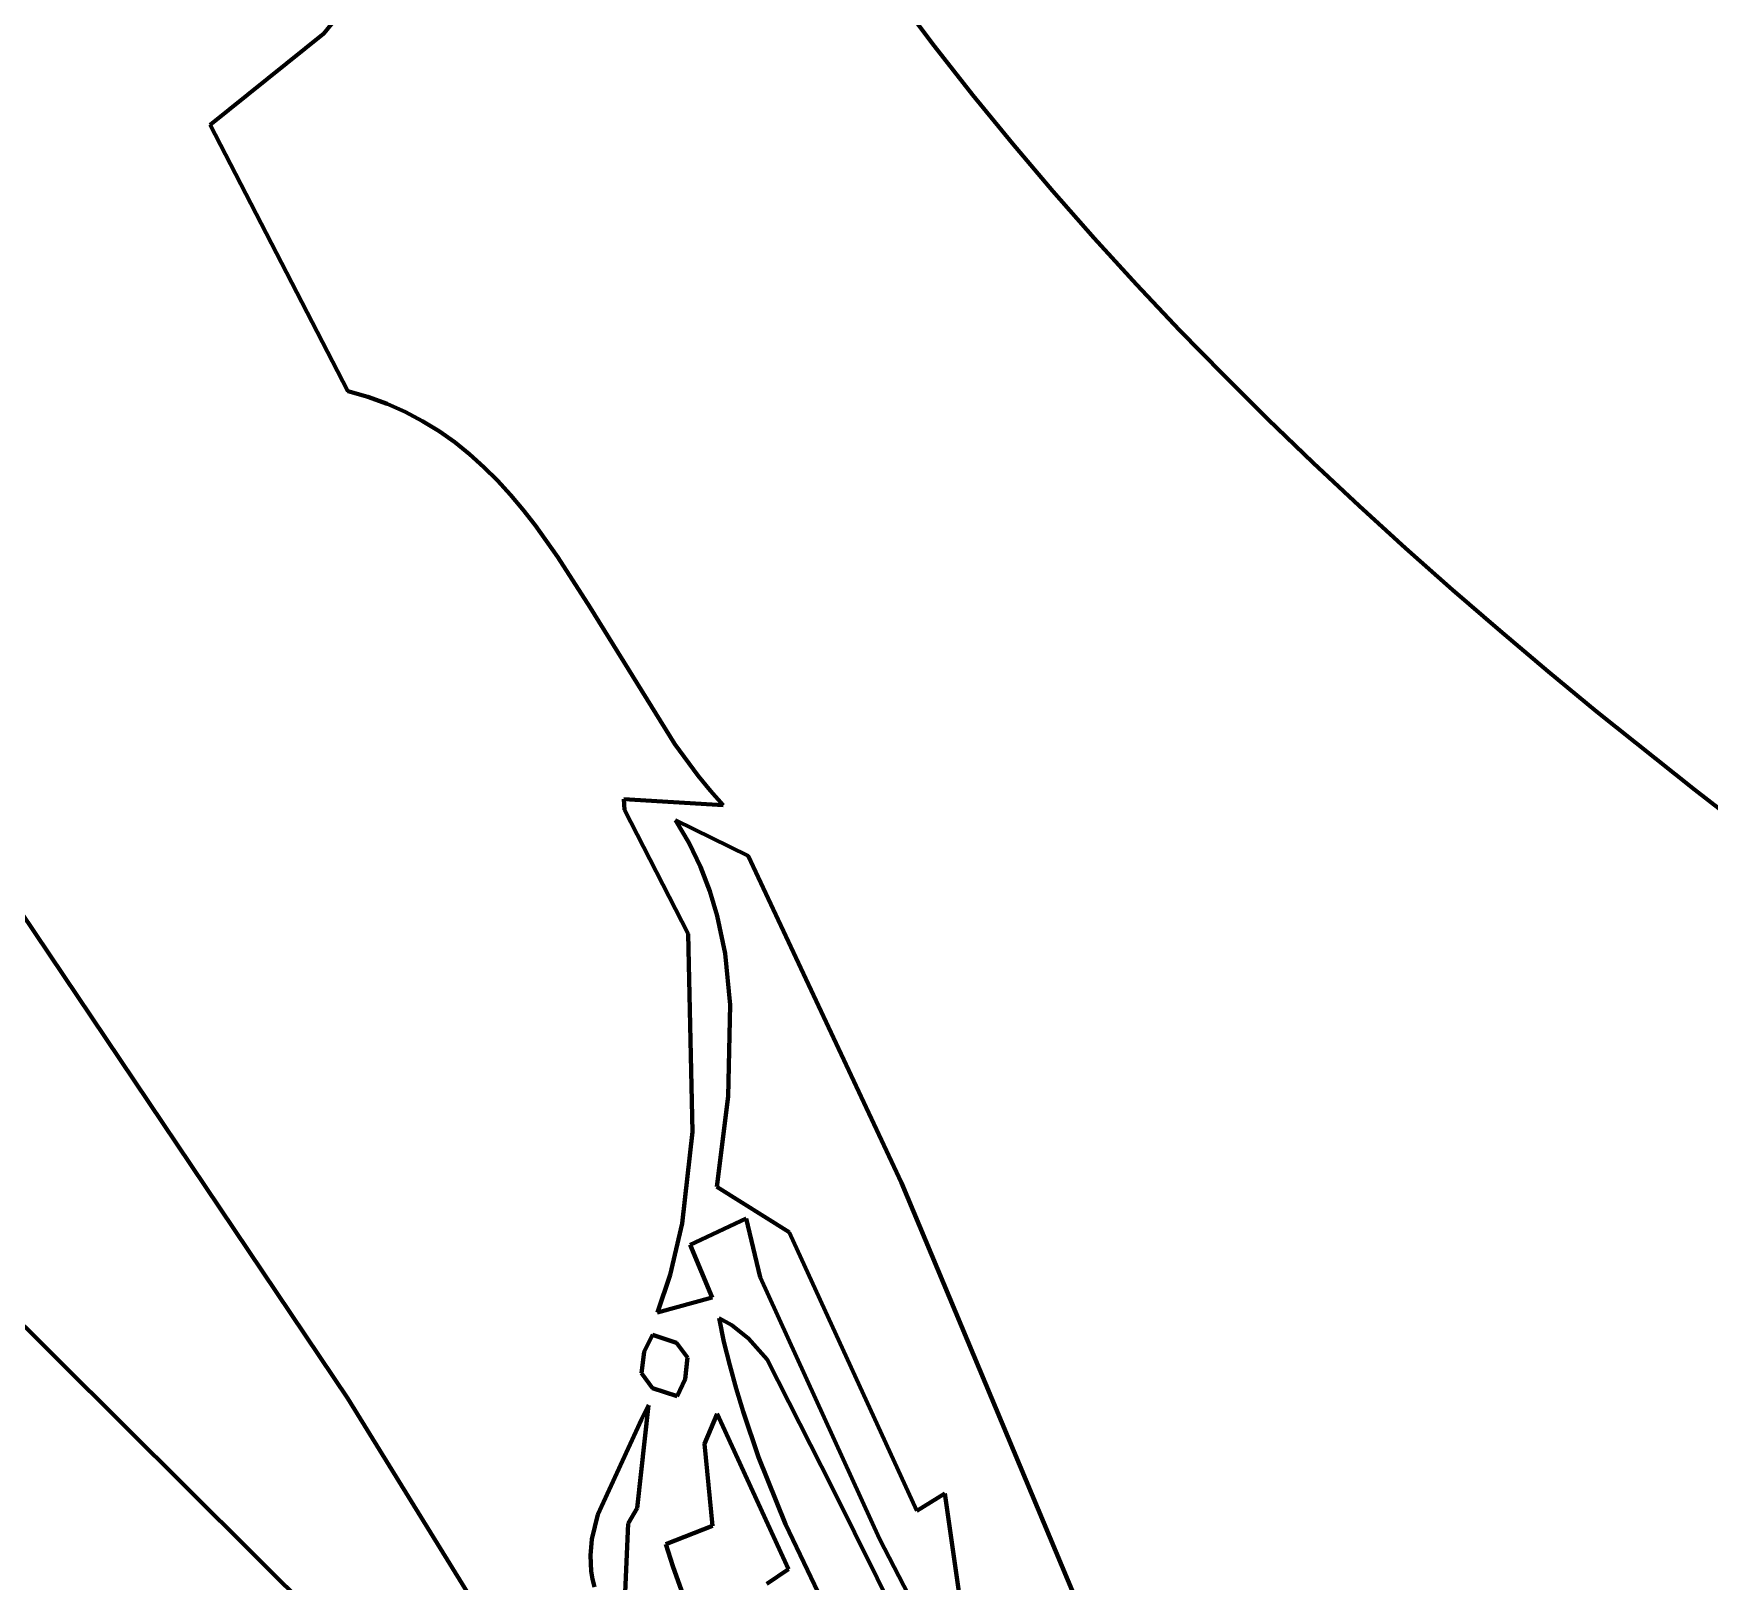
# Model space of a CAD drawing. Header units: millimetres. Extents: x 0 to 11.1, y 0 to 17.3.
# Drawn here: x 6.68 to 7.513, y 5.802 to 6.572 of the extents above; entities that cross this region are included whole.
import ezdxf

# ---------------------------------------------------------------- set-up
doc = ezdxf.new("R2010")
doc.units = ezdxf.units.MM
doc.layers.add('color#010101ff', color=7, linetype='CONTINUOUS', lineweight=100)
doc.layers.add('color#ffffffff', color=7, linetype='CONTINUOUS', lineweight=100)

msp = doc.modelspace()

# ---------------------------------------------------------------- linework, layer by layer
at = {"layer": 'color#010101ff'}
for p, q in [((6.85668, 6.61169), (6.82444, 6.57181)), ((7.12797, 6.56568), (7.10932, 6.59056)), ((6.82444, 6.57181), (6.76802, 6.52645)), ((7.14714, 6.5412), (7.12797, 6.56568)), ((7.1668, 6.5171), (7.14714, 6.5412)), ((6.76802, 6.52645), (6.83634, 6.39404)), ((7.18693, 6.49337), (7.1668, 6.5171)), ((7.20751, 6.47001), (7.18693, 6.49337)), ((7.22852, 6.447), (7.20751, 6.47001)), ((7.24992, 6.42434), (7.22852, 6.447)), ((7.27172, 6.40202), (7.24992, 6.42434)), ((7.29387, 6.38003), (7.27172, 6.40202)), ((6.83634, 6.39404), (6.84639, 6.39118)), ((6.84639, 6.39118), (6.85593, 6.38771)), ((6.85593, 6.38771), (6.86498, 6.38368)), ((6.86498, 6.38368), (6.87359, 6.37912)), ((6.87359, 6.37912), (6.88177, 6.37406)), ((7.31637, 6.35837), (7.29387, 6.38003)), ((6.88177, 6.37406), (6.88956, 6.36853)), ((6.88956, 6.36853), (6.89697, 6.36257)), ((6.89697, 6.36257), (6.90405, 6.35621)), ((7.33918, 6.33702), (7.31637, 6.35837)), ((6.90405, 6.35621), (6.91081, 6.34948)), ((6.91081, 6.34948), (6.91728, 6.34241)), ((6.91728, 6.34241), (6.9235, 6.33504)), ((6.9235, 6.33504), (6.92949, 6.3274)), ((7.3623, 6.31597), (7.33918, 6.33702)), ((6.92949, 6.3274), (6.94088, 6.31145)), ((6.94088, 6.31145), (6.95694, 6.2863)), ((7.38569, 6.29522), (7.3623, 6.31597)), ((7.40934, 6.27476), (7.38569, 6.29522)), ((6.95694, 6.2863), (6.99903, 6.21843)), ((7.43322, 6.25458), (7.40934, 6.27476)), ((7.45731, 6.23468), (7.43322, 6.25458)), ((7.50605, 6.19564), (7.45731, 6.23468)), ((6.99903, 6.21843), (7.01058, 6.2027)), ((6.8365, 5.89293), (6.61939, 6.21591)), ((7.01058, 6.2027), (7.01667, 6.1952)), ((7.023, 6.18799), (6.9736, 6.19109)), ((6.9736, 6.19109), (6.97403, 6.18574)), ((7.01667, 6.1952), (7.023, 6.18799)), ((7.55539, 6.15759), (7.50605, 6.19564)), ((6.97403, 6.18574), (7.0056, 6.12402)), ((7.00612, 6.16915), (6.99938, 6.18059)), ((6.99938, 6.18059), (7.0354, 6.16292)), ((7.01178, 6.15739), (7.00612, 6.16915)), ((7.0354, 6.16292), (7.11174, 6.00016)), ((7.0164, 6.14536), (7.01178, 6.15739)), ((7.02008, 6.13308), (7.0164, 6.14536)), ((7.02399, 6.11428), (7.02008, 6.13308)), ((7.0056, 6.12402), (7.00782, 6.02557)), ((7.02655, 6.08868), (7.02399, 6.11428)), ((7.02545, 6.04325), (7.02655, 6.08868)), ((7.01993, 5.99829), (7.02545, 6.04325)), ((7.00782, 6.02557), (7.00269, 5.98008)), ((7.11174, 6.00016), (7.26613, 5.631)), ((7.05588, 5.97568), (7.01993, 5.99829)), ((6.62268, 5.98145), (6.82185, 5.78345)), ((7.00269, 5.98008), (6.99666, 5.95455)), ((7.00665, 5.96944), (7.03446, 5.98243)), ((7.03446, 5.98243), (7.04139, 5.95336)), ((7.11929, 5.83702), (7.05588, 5.97568)), ((7.01752, 5.94323), (7.00665, 5.96944)), ((6.99666, 5.95455), (6.99032, 5.93571)), ((7.04139, 5.95336), (7.10078, 5.82325)), ((6.99032, 5.93571), (7.01752, 5.94323)), ((7.02096, 5.93296), (7.02344, 5.92117)), ((7.02735, 5.92936), (7.02096, 5.93296)), ((6.98788, 5.92465), (6.98371, 5.91624)), ((6.99987, 5.92072), (6.98788, 5.92465)), ((7.03568, 5.92284), (7.02735, 5.92936)), ((6.98371, 5.91624), (6.98248, 5.90551)), ((7.0053, 5.91336), (6.99987, 5.92072)), ((7.02344, 5.92117), (7.02628, 5.9095)), ((7.04483, 5.91239), (7.03568, 5.92284)), ((7.00416, 5.90257), (7.0053, 5.91336)), ((7.02628, 5.9095), (7.02944, 5.89794)), ((7.07715, 5.84864), (7.04483, 5.91239)), ((6.98248, 5.90551), (6.98795, 5.89812)), ((7.00011, 5.89409), (7.00416, 5.90257)), ((6.8981, 5.79297), (6.8365, 5.89293)), ((6.98795, 5.89812), (7.00011, 5.89409)), ((7.02944, 5.89794), (7.03291, 5.88648)), ((6.98031, 5.83836), (6.98594, 5.88966)), ((6.98594, 5.88966), (6.98238, 5.88253)), ((7.02012, 5.88536), (7.01379, 5.8705)), ((7.05555, 5.80801), (7.02012, 5.88536)), ((7.03291, 5.88648), (7.04067, 5.86385)), ((6.98238, 5.88253), (6.96065, 5.83521)), ((7.01379, 5.8705), (7.01774, 5.82961)), ((7.04067, 5.86385), (7.05401, 5.83047)), ((7.14871, 5.70526), (7.07715, 5.84864)), ((7.13316, 5.84579), (7.11929, 5.83702)), ((7.14055, 5.79463), (7.13316, 5.84579)), ((6.96065, 5.83521), (6.95777, 5.82299)), ((6.97579, 5.83074), (6.98031, 5.83836)), ((6.9734, 5.77771), (6.97579, 5.83074)), ((7.01774, 5.82961), (6.99457, 5.82046)), ((7.05401, 5.83047), (7.11111, 5.71085)), ((6.95777, 5.82299), (6.95701, 5.81493)), ((6.99457, 5.82046), (6.99795, 5.80958)), ((7.10078, 5.82325), (7.16307, 5.70261)), ((6.95701, 5.81493), (6.95737, 5.80701)), ((6.99795, 5.80958), (7.02116, 5.74521)), ((7.04482, 5.80079), (7.05555, 5.80801)), ((6.95737, 5.80701), (6.95803, 5.80312)), ((6.95803, 5.80312), (6.95902, 5.79928))]:
    msp.add_line(p, q, dxfattribs=at)
at = {"layer": 'color#ffffffff'}
for p, q in [((6.82444, 6.57181), (6.85668, 6.61169)), ((7.10932, 6.59056), (7.12797, 6.56568)), ((6.76802, 6.52645), (6.82444, 6.57181)), ((7.12797, 6.56568), (7.14714, 6.5412)), ((7.14714, 6.5412), (7.1668, 6.5171)), ((6.83634, 6.39404), (6.76802, 6.52645)), ((7.1668, 6.5171), (7.18693, 6.49337)), ((7.18693, 6.49337), (7.20751, 6.47001)), ((7.20751, 6.47001), (7.22852, 6.447)), ((7.22852, 6.447), (7.24992, 6.42434)), ((7.24992, 6.42434), (7.27172, 6.40202)), ((7.27172, 6.40202), (7.29387, 6.38003)), ((6.84639, 6.39118), (6.83634, 6.39404)), ((6.85593, 6.38771), (6.84639, 6.39118)), ((6.86498, 6.38368), (6.85593, 6.38771)), ((6.87359, 6.37912), (6.86498, 6.38368)), ((6.88177, 6.37406), (6.87359, 6.37912)), ((7.29387, 6.38003), (7.31637, 6.35837)), ((6.88956, 6.36853), (6.88177, 6.37406)), ((6.89697, 6.36257), (6.88956, 6.36853)), ((6.90405, 6.35621), (6.89697, 6.36257)), ((7.31637, 6.35837), (7.33918, 6.33702)), ((6.91081, 6.34948), (6.90405, 6.35621)), ((6.91728, 6.34241), (6.91081, 6.34948)), ((6.9235, 6.33504), (6.91728, 6.34241)), ((6.92949, 6.3274), (6.9235, 6.33504)), ((7.33918, 6.33702), (7.3623, 6.31597)), ((6.94088, 6.31145), (6.92949, 6.3274)), ((6.95694, 6.2863), (6.94088, 6.31145)), ((7.3623, 6.31597), (7.38569, 6.29522)), ((7.38569, 6.29522), (7.40934, 6.27476)), ((6.99903, 6.21843), (6.95694, 6.2863)), ((7.40934, 6.27476), (7.43322, 6.25458)), ((7.43322, 6.25458), (7.45731, 6.23468)), ((7.45731, 6.23468), (7.50605, 6.19564)), ((7.01058, 6.2027), (6.99903, 6.21843)), ((6.61939, 6.21591), (6.8365, 5.89293)), ((7.01667, 6.1952), (7.01058, 6.2027)), ((6.97403, 6.18574), (6.9736, 6.19109)), ((6.9736, 6.19109), (7.023, 6.18799)), ((7.023, 6.18799), (7.01667, 6.1952)), ((7.50605, 6.19564), (7.55539, 6.15759)), ((7.0056, 6.12402), (6.97403, 6.18574)), ((7.0354, 6.16292), (6.99938, 6.18059)), ((6.99938, 6.18059), (7.00612, 6.16915)), ((7.00612, 6.16915), (7.01178, 6.15739)), ((7.11174, 6.00016), (7.0354, 6.16292)), ((7.01178, 6.15739), (7.0164, 6.14536)), ((7.0164, 6.14536), (7.02008, 6.13308)), ((7.02008, 6.13308), (7.02399, 6.11428)), ((7.00782, 6.02557), (7.0056, 6.12402)), ((7.02399, 6.11428), (7.02655, 6.08868)), ((7.02655, 6.08868), (7.02545, 6.04325)), ((7.02545, 6.04325), (7.01993, 5.99829)), ((7.00269, 5.98008), (7.00782, 6.02557)), ((7.26613, 5.631), (7.11174, 6.00016)), ((7.01993, 5.99829), (7.05588, 5.97568)), ((6.82185, 5.78345), (6.62268, 5.98145)), ((6.99666, 5.95455), (7.00269, 5.98008)), ((7.03446, 5.98243), (7.00665, 5.96944)), ((7.04139, 5.95336), (7.03446, 5.98243)), ((7.05588, 5.97568), (7.11929, 5.83702)), ((7.00665, 5.96944), (7.01752, 5.94323)), ((6.99032, 5.93571), (6.99666, 5.95455)), ((7.10078, 5.82325), (7.04139, 5.95336)), ((7.01752, 5.94323), (6.99032, 5.93571)), ((7.02096, 5.93296), (7.02735, 5.92936)), ((7.02344, 5.92117), (7.02096, 5.93296)), ((6.98371, 5.91624), (6.98788, 5.92465)), ((6.98788, 5.92465), (6.99987, 5.92072)), ((7.02735, 5.92936), (7.03568, 5.92284)), ((6.98248, 5.90551), (6.98371, 5.91624)), ((6.99987, 5.92072), (7.0053, 5.91336)), ((7.02628, 5.9095), (7.02344, 5.92117)), ((7.03568, 5.92284), (7.04483, 5.91239)), ((7.0053, 5.91336), (7.00416, 5.90257)), ((7.02944, 5.89794), (7.02628, 5.9095)), ((7.04483, 5.91239), (7.07715, 5.84864)), ((6.98795, 5.89812), (6.98248, 5.90551)), ((7.00416, 5.90257), (7.00011, 5.89409)), ((6.8365, 5.89293), (6.8981, 5.79297)), ((7.00011, 5.89409), (6.98795, 5.89812)), ((7.03291, 5.88648), (7.02944, 5.89794)), ((6.98594, 5.88966), (6.98031, 5.83836)), ((6.98238, 5.88253), (6.98594, 5.88966)), ((7.01379, 5.8705), (7.02012, 5.88536)), ((7.02012, 5.88536), (7.05555, 5.80801)), ((7.04067, 5.86385), (7.03291, 5.88648)), ((6.96065, 5.83521), (6.98238, 5.88253)), ((7.01774, 5.82961), (7.01379, 5.8705)), ((7.05401, 5.83047), (7.04067, 5.86385)), ((7.07715, 5.84864), (7.14871, 5.70526)), ((7.11929, 5.83702), (7.13316, 5.84579)), ((7.13316, 5.84579), (7.14055, 5.79463)), ((6.95777, 5.82299), (6.96065, 5.83521)), ((6.98031, 5.83836), (6.97579, 5.83074)), ((6.97579, 5.83074), (6.9734, 5.77771)), ((6.99457, 5.82046), (7.01774, 5.82961)), ((7.11111, 5.71085), (7.05401, 5.83047)), ((6.95701, 5.81493), (6.95777, 5.82299)), ((6.99795, 5.80958), (6.99457, 5.82046)), ((7.16307, 5.70261), (7.10078, 5.82325)), ((6.95737, 5.80701), (6.95701, 5.81493)), ((7.02116, 5.74521), (6.99795, 5.80958)), ((7.05555, 5.80801), (7.04482, 5.80079)), ((6.95803, 5.80312), (6.95737, 5.80701)), ((6.95902, 5.79928), (6.95803, 5.80312))]:
    msp.add_line(p, q, dxfattribs=at)

doc.saveas('drawing.dxf')
